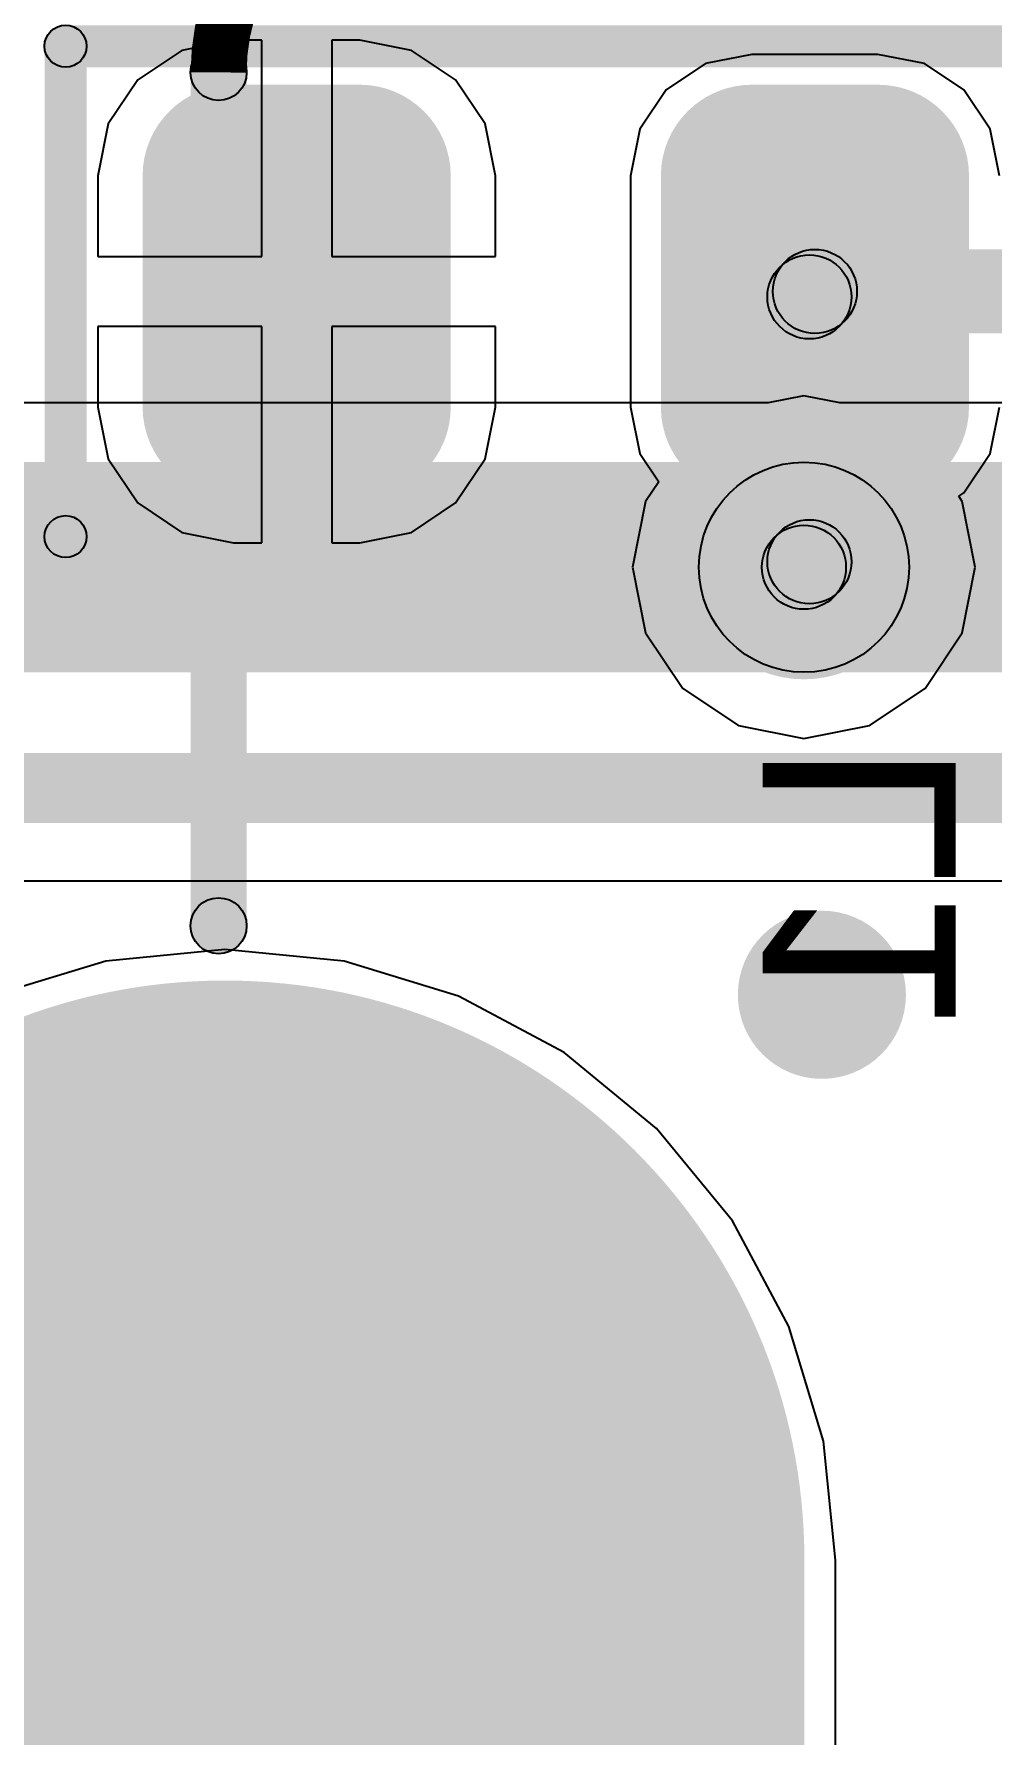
# Model space of a CAD drawing. Header units: millimetres. Extents: x -12 to 5350, y -10 to 5375.
# Drawn here: x -6.89 to -3.42, y -0.13 to 6.03 of the extents above; entities that cross this region are included whole.
import ezdxf

# ---------------------------------------------------------------- set-up
doc = ezdxf.new("R2010")
doc.units = ezdxf.units.MM
for name, color, linetype in [('BottomLayer', 5, 'Continuous'), ('BottomOverlay', 54, 'Continuous'), ('BottomPaste', 16, 'Continuous'), ('BottomSolder', 6, 'Continuous'), ('MultiLayer', 9, 'Continuous'), ('TopLayer', 1, 'Continuous'), ('TopOverlay', 2, 'Continuous'), ('TopSolder', 216, 'Continuous'), ('ViaHoleLayer', 16, 'Continuous')]:
    doc.layers.add(name, color=color, linetype=linetype)

# ---------------------------------------------------------------- blocks, each defined once
blk = doc.blocks.new('R_____E_______115')
at = {"layer": 'BottomLayer'}
h = blk.add_hatch(color=5, dxfattribs=at)
edge = h.paths.add_edge_path()
edge.add_arc((6.2, -0.5), 2, 180, 360)
edge.add_line((8.2, -0.5), (8.2, 0.5))
edge.add_arc((6.2, 0.5), 2, 0, 180)
edge.add_line((4.2, 0.5), (4.2, -0.5))
at = {"layer": 'BottomSolder'}
h = blk.add_hatch(color=6, dxfattribs=at)
edge = h.paths.add_edge_path()
edge.add_arc((6.2, -0.5), 2.1016, 180, 360)
edge.add_line((8.3016, -0.5), (8.3016, 0.5))
edge.add_arc((6.2, 0.5), 2.1016, 0, 180)
edge.add_line((4.0984, 0.5), (4.0984, -0.5))
at = {"layer": 'MultiLayer'}
h = blk.add_hatch(color=9, dxfattribs=at)
edge = h.paths.add_edge_path()
edge.add_arc((6.2, -0.5), 2, 180, 360)
edge.add_line((8.2, -0.5), (8.2, 0.5))
edge.add_arc((6.2, 0.5), 2, 0, 180)
edge.add_line((4.2, 0.5), (4.2, -0.5))
at = {"layer": 'TopLayer'}
h = blk.add_hatch(color=1, dxfattribs=at)
edge = h.paths.add_edge_path()
edge.add_arc((6.2, -0.5), 2, 180, 360)
edge.add_line((8.2, -0.5), (8.2, 0.5))
edge.add_arc((6.2, 0.5), 2, 0, 180)
edge.add_line((4.2, 0.5), (4.2, -0.5))
at = {"layer": 'TopOverlay'}
h = blk.add_hatch(color=2, dxfattribs=at)
edge = h.paths.add_edge_path()
edge.add_arc((6.223, -2.8), 0.1016, 0, 360)
blk.add_hatch(color=2, dxfattribs=at).paths.add_polyline_path([(6.1214, -2.8), (6.3246, -2.8), (6.3246, -5.8938), (6.1214, -5.8938)])
h = blk.add_hatch(color=2, dxfattribs=at)
edge = h.paths.add_edge_path()
edge.add_arc((6.223, -5.8938), 0.1016, 0, 360)
h = blk.add_hatch(color=2, dxfattribs=at)
edge = h.paths.add_edge_path()
edge.add_arc((6.223, -5.8938), 0.1016, 0, 360)
at = {"layer": 'TopSolder'}
h = blk.add_hatch(color=216, dxfattribs=at)
edge = h.paths.add_edge_path()
edge.add_arc((6.2, -0.5), 2.1016, 180, 360)
edge.add_line((8.3016, -0.5), (8.3016, 0.5))
edge.add_arc((6.2, 0.5), 2.1016, 0, 180)
edge.add_line((4.0984, 0.5), (4.0984, -0.5))
at = {"layer": 'TopOverlay', "const_width": 0.2032}
blk.add_lwpolyline([(6.223, -5.8938, -0.414214), (5.4102, -6.7)], format="xyb", dxfattribs=at)
at = {"layer": 'TopOverlay'}
for centre in [(6.223, -2.8), (6.223, -5.8938), (6.223, -5.8938)]:
    blk.add_circle(centre, 0.1016, dxfattribs=at)
blk = doc.blocks.new('C0805_B_121')
at = {"layer": 'BottomLayer'}
h = blk.add_hatch(color=5, dxfattribs=at)
edge = h.paths.add_edge_path()
edge.add_arc((-1.1684, 0.4191), 0.2286, 90, 180)
edge.add_line((-1.397, 0.4191), (-1.397, -0.4191))
edge.add_arc((-1.1684, -0.4191), 0.2286, 180, 270)
edge.add_line((-1.1684, -0.6477), (-0.7112, -0.6477))
edge.add_arc((-0.7112, -0.4191), 0.2286, 270, 360)
edge.add_line((-0.4826, -0.4191), (-0.4826, 0.4191))
edge.add_arc((-0.7112, 0.4191), 0.2286, 0, 90)
edge.add_line((-0.7112, 0.6477), (-1.1684, 0.6477))
h = blk.add_hatch(color=5, dxfattribs=at)
edge = h.paths.add_edge_path()
edge.add_arc((0.7112, 0.4191), 0.2286, 90, 180)
edge.add_line((0.4826, 0.4191), (0.4826, -0.4191))
edge.add_arc((0.7112, -0.4191), 0.2286, 180, 270)
edge.add_line((0.7112, -0.6477), (1.1684, -0.6477))
edge.add_arc((1.1684, -0.4191), 0.2286, 270, 360)
edge.add_line((1.397, -0.4191), (1.397, 0.4191))
edge.add_arc((1.1684, 0.4191), 0.2286, 0, 90)
edge.add_line((1.1684, 0.6477), (0.7112, 0.6477))
at = {"layer": 'BottomOverlay'}
h = blk.add_hatch(color=54, dxfattribs=at)
edge = h.paths.add_edge_path()
edge.add_arc((-1.778, 0.889), 0.0762, 0, 360)
h = blk.add_hatch(color=54, dxfattribs=at)
edge = h.paths.add_edge_path()
edge.add_arc((-1.778, 0.889), 0.0762, 0, 360)
for points in [[(1.778, 0.9652), (1.778, 0.8128), (-1.778, 0.8128), (-1.778, 0.9652)], [(-1.8542, 0.889), (-1.7018, 0.889), (-1.7018, -0.889), (-1.8542, -0.889)], [(1.7018, 0.889), (1.8542, 0.889), (1.8542, -0.889), (1.7018, -0.889)], [(1.778, -0.8128), (1.778, -0.9652), (-1.778, -0.9652), (-1.778, -0.8128)]]:
    blk.add_hatch(color=54, dxfattribs=at).paths.add_polyline_path(points)
h = blk.add_hatch(color=54, dxfattribs=at)
edge = h.paths.add_edge_path()
edge.add_arc((1.778, 0.889), 0.0762, 0, 360)
h = blk.add_hatch(color=54, dxfattribs=at)
edge = h.paths.add_edge_path()
edge.add_arc((1.778, 0.889), 0.0762, 0, 360)
h = blk.add_hatch(color=54, dxfattribs=at)
edge = h.paths.add_edge_path()
edge.add_arc((-1.778, -0.889), 0.0762, 0, 360)
h = blk.add_hatch(color=54, dxfattribs=at)
edge = h.paths.add_edge_path()
edge.add_arc((-1.778, -0.889), 0.0762, 0, 360)
h = blk.add_hatch(color=54, dxfattribs=at)
edge = h.paths.add_edge_path()
edge.add_arc((1.778, -0.889), 0.0762, 0, 360)
h = blk.add_hatch(color=54, dxfattribs=at)
edge = h.paths.add_edge_path()
edge.add_arc((1.778, -0.889), 0.0762, 0, 360)
at = {"layer": 'BottomPaste'}
h = blk.add_hatch(color=16, dxfattribs=at)
edge = h.paths.add_edge_path()
edge.add_arc((-1.1684, 0.4191), 0.2286, 90, 180)
edge.add_line((-1.397, 0.4191), (-1.397, -0.4191))
edge.add_arc((-1.1684, -0.4191), 0.2286, 180, 270)
edge.add_line((-1.1684, -0.6477), (-0.7112, -0.6477))
edge.add_arc((-0.7112, -0.4191), 0.2286, 270, 360)
edge.add_line((-0.4826, -0.4191), (-0.4826, 0.4191))
edge.add_arc((-0.7112, 0.4191), 0.2286, 0, 90)
edge.add_line((-0.7112, 0.6477), (-1.1684, 0.6477))
h = blk.add_hatch(color=16, dxfattribs=at)
edge = h.paths.add_edge_path()
edge.add_arc((0.7112, 0.4191), 0.2286, 90, 180)
edge.add_line((0.4826, 0.4191), (0.4826, -0.4191))
edge.add_arc((0.7112, -0.4191), 0.2286, 180, 270)
edge.add_line((0.7112, -0.6477), (1.1684, -0.6477))
edge.add_arc((1.1684, -0.4191), 0.2286, 270, 360)
edge.add_line((1.397, -0.4191), (1.397, 0.4191))
edge.add_arc((1.1684, 0.4191), 0.2286, 0, 90)
edge.add_line((1.1684, 0.6477), (0.7112, 0.6477))
at = {"layer": 'BottomSolder'}
h = blk.add_hatch(color=6, dxfattribs=at)
edge = h.paths.add_edge_path()
edge.add_arc((-1.1684, 0.4191), 0.3302, 90, 180)
edge.add_line((-1.4986, 0.4191), (-1.4986, -0.4191))
edge.add_arc((-1.1684, -0.4191), 0.3302, 180, 270)
edge.add_line((-1.1684, -0.7493), (-0.7112, -0.7493))
edge.add_arc((-0.7112, -0.4191), 0.3302, 270, 360)
edge.add_line((-0.381, -0.4191), (-0.381, 0.4191))
edge.add_arc((-0.7112, 0.4191), 0.3302, 0, 90)
edge.add_line((-0.7112, 0.7493), (-1.1684, 0.7493))
h = blk.add_hatch(color=6, dxfattribs=at)
edge = h.paths.add_edge_path()
edge.add_arc((0.7112, 0.4191), 0.3302, 90, 180)
edge.add_line((0.381, 0.4191), (0.381, -0.4191))
edge.add_arc((0.7112, -0.4191), 0.3302, 180, 270)
edge.add_line((0.7112, -0.7493), (1.1684, -0.7493))
edge.add_arc((1.1684, -0.4191), 0.3302, 270, 360)
edge.add_line((1.4986, -0.4191), (1.4986, 0.4191))
edge.add_arc((1.1684, 0.4191), 0.3302, 0, 90)
edge.add_line((1.1684, 0.7493), (0.7112, 0.7493))
at = {"layer": 'BottomOverlay'}
for centre in [(-1.778, 0.889), (-1.778, 0.889), (1.778, 0.889), (1.778, 0.889), (-1.778, -0.889), (-1.778, -0.889), (1.778, -0.889), (1.778, -0.889)]:
    blk.add_circle(centre, 0.0762, dxfattribs=at)

msp = doc.modelspace()

# ---------------------------------------------------------------- hatches: boundary and pattern name
at = {"layer": 'BottomLayer'}
h = msp.add_hatch(color=5, dxfattribs=at)
edge = h.paths.add_edge_path()
edge.add_arc((-4.0602, 5.1), 0.1524, 0, 360)
h = msp.add_hatch(color=5, dxfattribs=at)
edge = h.paths.add_edge_path()
edge.add_arc((-4.0602, 5.1), 0.1524, 0, 360)
for points in [[(-4.0602, 4.9476), (-4.0602, 5.2524), (-3.1, 5.2524), (-3.1, 4.9476)], [(-3.9723, 4.9723), (-4.1879, 5.1879), (-4.168, 5.2078), (-3.9524, 4.9922)], [(-3.9277, 4.1199), (-4.2325, 4.1199), (-4.2325, 5.0801), (-3.9277, 5.0801)], [(-3.9922, 3.9922), (-4.2078, 4.2078), (-4.1879, 4.2277), (-3.9723, 4.0121)]]:
    msp.add_hatch(color=5, dxfattribs=at).paths.add_polyline_path(points)
h = msp.add_hatch(color=5, dxfattribs=at)
edge = h.paths.add_edge_path()
edge.add_arc((-4.0801, 5.0801), 0.1524, 0, 360)
h = msp.add_hatch(color=5, dxfattribs=at)
edge = h.paths.add_edge_path()
edge.add_arc((-4.0801, 5.0801), 0.1524, 0, 360)
h = msp.add_hatch(color=5, dxfattribs=at)
edge = h.paths.add_edge_path()
edge.add_arc((-4.1, 4.1), 0.4064, 0, 360)
h = msp.add_hatch(color=5, dxfattribs=at)
edge = h.paths.add_edge_path()
edge.add_arc((-4.0801, 4.1199), 0.1524, 0, 360)
h = msp.add_hatch(color=5, dxfattribs=at)
edge = h.paths.add_edge_path()
edge.add_arc((-4.0801, 4.1199), 0.1524, 0, 360)
h = msp.add_hatch(color=5, dxfattribs=at)
edge = h.paths.add_edge_path()
edge.add_arc((-4.1, 4.1), 0.1524, 0, 360)
h = msp.add_hatch(color=5, dxfattribs=at)
edge = h.paths.add_edge_path()
edge.add_arc((-4.035, 2.55), 0.3048, 0, 360)
at = {"layer": 'BottomSolder'}
h = msp.add_hatch(color=6, dxfattribs=at)
edge = h.paths.add_edge_path()
edge.add_arc((-4.1, 4.1), 0.1524, 0, 360)
h = msp.add_hatch(color=6, dxfattribs=at)
edge = h.paths.add_edge_path()
edge.add_arc((-4.035, 2.55), 0.0508, 0, 360)
at = {"layer": 'TopLayer'}
h = msp.add_hatch(color=1, dxfattribs=at)
edge = h.paths.add_edge_path()
edge.add_arc((-4.1, 4.1), 0.4064, 0, 360)
for points in [[(-7.6, 3.719), (-7.6, 4.481), (-4.1, 4.481), (-4.1, 3.719)], [(-4.1, 3.719), (-4.1, 4.481), (2, 4.481), (2, 3.719)], [(-7.3, 3.173), (-7.3, 3.427), (-0.7, 3.427), (-0.7, 3.173)]]:
    msp.add_hatch(color=1, dxfattribs=at).paths.add_polyline_path(points)
h = msp.add_hatch(color=1, dxfattribs=at)
edge = h.paths.add_edge_path()
edge.add_arc((-4.1, 4.1), 0.381, 0, 360)
h = msp.add_hatch(color=1, dxfattribs=at)
edge = h.paths.add_edge_path()
edge.add_arc((-4.1, 4.1), 0.381, 0, 360)
h = msp.add_hatch(color=1, dxfattribs=at)
edge = h.paths.add_edge_path()
edge.add_arc((-4.035, 2.55), 0.3048, 0, 360)
at = {"layer": 'TopSolder'}
h = msp.add_hatch(color=216, dxfattribs=at)
edge = h.paths.add_edge_path()
edge.add_arc((-4.1, 4.1), 0.1524, 0, 360)
h = msp.add_hatch(color=216, dxfattribs=at)
edge = h.paths.add_edge_path()
edge.add_arc((-4.035, 2.55), 0.0508, 0, 360)
at = {"layer": 'ViaHoleLayer'}
h = msp.add_hatch(color=16, dxfattribs=at)
edge = h.paths.add_edge_path()
edge.add_arc((-4.1, 4.1), 0.2286, 0, 360)
h = msp.add_hatch(color=16, dxfattribs=at)
edge = h.paths.add_edge_path()
edge.add_arc((-4.035, 2.55), 0.1524, 0, 360)

# ---------------------------------------------------------------- linework, layer by layer
at = {"layer": 'BottomLayer'}
for p, q in [((-6.1684, 6.0112), (-6.3567, 5.9737)), ((-6.0668, 6.0112), (-6.1684, 6.0112)), ((-6.0668, 5.227), (-6.0668, 6.0112)), ((-5.7112, 6.0112), (-5.8128, 6.0112)), ((-5.8128, 6.0112), (-5.8128, 5.227)), ((-5.5229, 5.9737), (-5.7112, 6.0112)), ((-6.3567, 5.9737), (-6.5163, 5.867)), ((-5.3633, 5.867), (-5.5229, 5.9737)), ((-4.4573, 5.9258), (-4.6001, 5.8304)), ((-4.2888, 5.9594), (-4.4573, 5.9258)), ((-3.8316, 5.9594), (-4.2888, 5.9594)), ((-3.6631, 5.9258), (-3.8316, 5.9594)), ((-3.5203, 5.8304), (-3.6631, 5.9258)), ((-6.5163, 5.867), (-6.623, 5.7074)), ((-5.2566, 5.7074), (-5.3633, 5.867)), ((-4.6001, 5.8304), (-4.6955, 5.6876)), ((-3.4249, 5.6876), (-3.5203, 5.8304)), ((-6.623, 5.7074), (-6.6605, 5.5191)), ((-5.2191, 5.5191), (-5.2566, 5.7074)), ((-4.6955, 5.6876), (-4.7291, 5.5191)), ((-3.3913, 5.5191), (-3.4249, 5.6876)), ((-6.6605, 5.5191), (-6.6605, 5.227)), ((-5.2191, 5.227), (-5.2191, 5.5191)), ((-4.7291, 5.5191), (-4.7291, 4.6809)), ((-6.6605, 5.227), (-6.0668, 5.227)), ((-5.8128, 5.227), (-5.2191, 5.227)), ((-6.0668, 4.973), (-6.6605, 4.973)), ((-6.6605, 4.973), (-6.6605, 4.6809)), ((-6.0668, 4.1888), (-6.0668, 4.973)), ((-5.2191, 4.973), (-5.8128, 4.973)), ((-5.8128, 4.973), (-5.8128, 4.1888)), ((-5.2191, 4.6809), (-5.2191, 4.973)), ((-6.6605, 4.6809), (-6.623, 4.4926)), ((-5.2566, 4.4926), (-5.2191, 4.6809)), ((-4.7291, 4.6809), (-4.6955, 4.5124)), ((-3.4249, 4.5124), (-3.3913, 4.6809)), ((-4.6955, 4.5124), (-4.6266, 4.4092)), ((-3.5203, 4.3696), (-3.4249, 4.5124)), ((-6.623, 4.4926), (-6.5163, 4.333)), ((-5.3633, 4.333), (-5.2566, 4.4926)), ((-4.6266, 4.4092), (-4.6742, 4.3379)), ((-6.5163, 4.333), (-6.3567, 4.2263)), ((-5.5229, 4.2263), (-5.3633, 4.333)), ((-4.6742, 4.3379), (-4.7215, 4.1)), ((-3.5387, 4.3573), (-3.5203, 4.3696)), ((-3.5258, 4.3379), (-3.5387, 4.3573)), ((-3.4785, 4.1), (-3.5258, 4.3379)), ((-6.3567, 4.2263), (-6.1684, 4.1888)), ((-5.7112, 4.1888), (-5.5229, 4.2263)), ((-6.1684, 4.1888), (-6.0668, 4.1888)), ((-5.8128, 4.1888), (-5.7112, 4.1888)), ((-4.7215, 4.1), (-4.6742, 3.8621)), ((-3.5258, 3.8621), (-3.4785, 4.1)), ((-4.6742, 3.8621), (-4.5395, 3.6605)), ((-3.6605, 3.6605), (-3.5258, 3.8621)), ((-4.5395, 3.6605), (-4.3379, 3.5258)), ((-3.8621, 3.5258), (-3.6605, 3.6605)), ((-4.3379, 3.5258), (-4.1, 3.4785)), ((-4.1, 3.4785), (-3.8621, 3.5258)), ((-6.2, 2.7139), (-6.6319, 2.6713)), ((-5.7681, 2.6713), (-6.2, 2.7139)), ((-6.6319, 2.6713), (-7.0472, 2.5453)), ((-5.3528, 2.5453), (-5.7681, 2.6713)), ((-4.97, 2.3408), (-5.3528, 2.5453)), ((-4.6346, 2.0654), (-4.97, 2.3408)), ((-4.3592, 1.73), (-4.6346, 2.0654)), ((-4.1547, 1.3472), (-4.3592, 1.73)), ((-4.0287, 0.9319), (-4.1547, 1.3472)), ((-3.9861, 0.5), (-4.0287, 0.9319)), ((-3.9861, -0.5), (-3.9861, 0.5))]:
    msp.add_line(p, q, dxfattribs=at)
for centre in [(-4.0602, 5.1), (-4.0602, 5.1), (-4.0801, 5.0801), (-4.0801, 5.0801), (-4.0801, 4.1199), (-4.0801, 4.1199), (-4.1, 4.1)]:
    msp.add_circle(centre, 0.1524, dxfattribs=at)
at = {"layer": 'TopLayer'}
for p, q in [((-4.2302, 4.6956), (-7.6, 4.6956)), ((-4.1, 4.7215), (-4.2302, 4.6956)), ((-3.9698, 4.6956), (-4.1, 4.7215)), ((6.9, 4.6956), (-3.9698, 4.6956)), ((-7.1605, 2.9633), (-0.8395, 2.9633)), ((-6.2, 2.7139), (-6.6319, 2.6713)), ((-5.7681, 2.6713), (-6.2, 2.7139)), ((-6.6319, 2.6713), (-7.0472, 2.5453)), ((-5.3528, 2.5453), (-5.7681, 2.6713)), ((-4.97, 2.3408), (-5.3528, 2.5453)), ((-4.6346, 2.0654), (-4.97, 2.3408)), ((-4.3592, 1.73), (-4.6346, 2.0654)), ((-4.1547, 1.3472), (-4.3592, 1.73)), ((-4.0287, 0.9319), (-4.1547, 1.3472)), ((-3.9861, 0.5), (-4.0287, 0.9319)), ((-3.9861, -0.5), (-3.9861, 0.5))]:
    msp.add_line(p, q, dxfattribs=at)
msp.add_circle((-4.1, 4.1), 0.381, dxfattribs=at)
msp.add_circle((-4.1, 4.1), 0.381, dxfattribs=at)

# ---------------------------------------------------------------- block references
at = {"rotation": 180}
for name, p in [('R_____E_______115', (0, 0)), ('C0805_B_121', (-5, 5.1))]:
    msp.add_blockref(name, p, dxfattribs=at)

# ---------------------------------------------------------------- texts
at = {"layer": 'BottomOverlay', "text_generation_flag": 2}
msp.add_text('L1', height=0.7, rotation=90, dxfattribs=at).set_placement((-3.5501, 3.4665))

doc.saveas('drawing.dxf')
